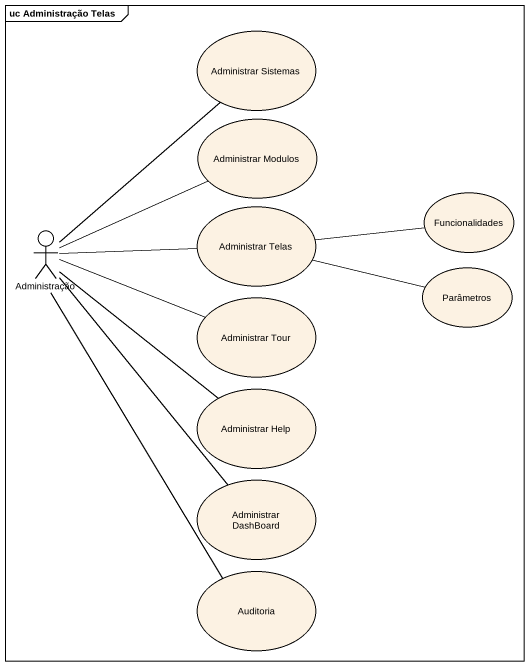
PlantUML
@startuml
mainframe uc Administração Telas
usecase "Administrar Sistemas" as Administrar_Sistemas
usecase "Administrar Modulos" as Administrar_Modulos
usecase "Administrar Telas" as Administrar_Telas
usecase Funcionalidades
actor Administração
usecase Parâmetros
usecase "Administrar Tour" as Administrar_Tour
usecase "Administrar Help" as Administrar_Help
usecase "Administrar DashBoard" as Administrar_DashBoard
usecase Auditoria
Administrar_Telas -right- Funcionalidades
Administrar_Telas -right- Parâmetros
Administração -up- Administrar_Sistemas
Administração -right- Administrar_Modulos
Administração -right- Administrar_Telas
Administração -right- Administrar_Tour
Administração -- Administrar_Help
Administração -- Administrar_DashBoard
Administração -- Auditoria
@enduml
